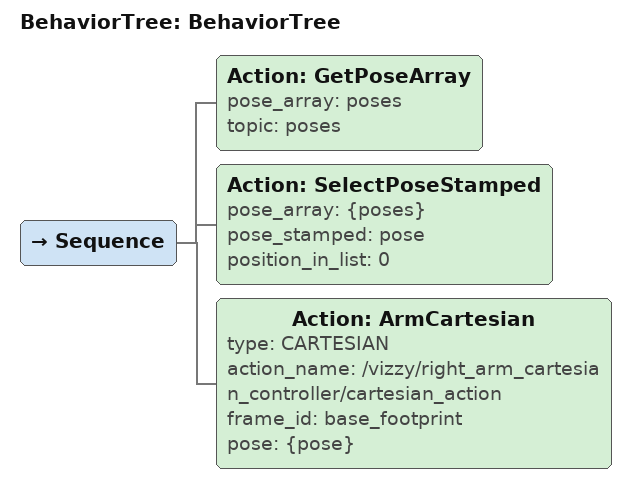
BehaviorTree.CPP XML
<root main_tree_to_execute="BehaviorTree">
    <BehaviorTree ID="BehaviorTree">
        <Sequence>
            <Action pose_array="poses" topic="poses" ID="GetPoseArray"/>
            <Action pose_array="{poses}" pose_stamped="pose" position_in_list="0" ID="SelectPoseStamped"/>
            <Action type="CARTESIAN" action_name="/vizzy/right_arm_cartesian_controller/cartesian_action" frame_id="base_footprint" pose="{pose}" ID="ArmCartesian"/>
        </Sequence>
    </BehaviorTree>
</root>
